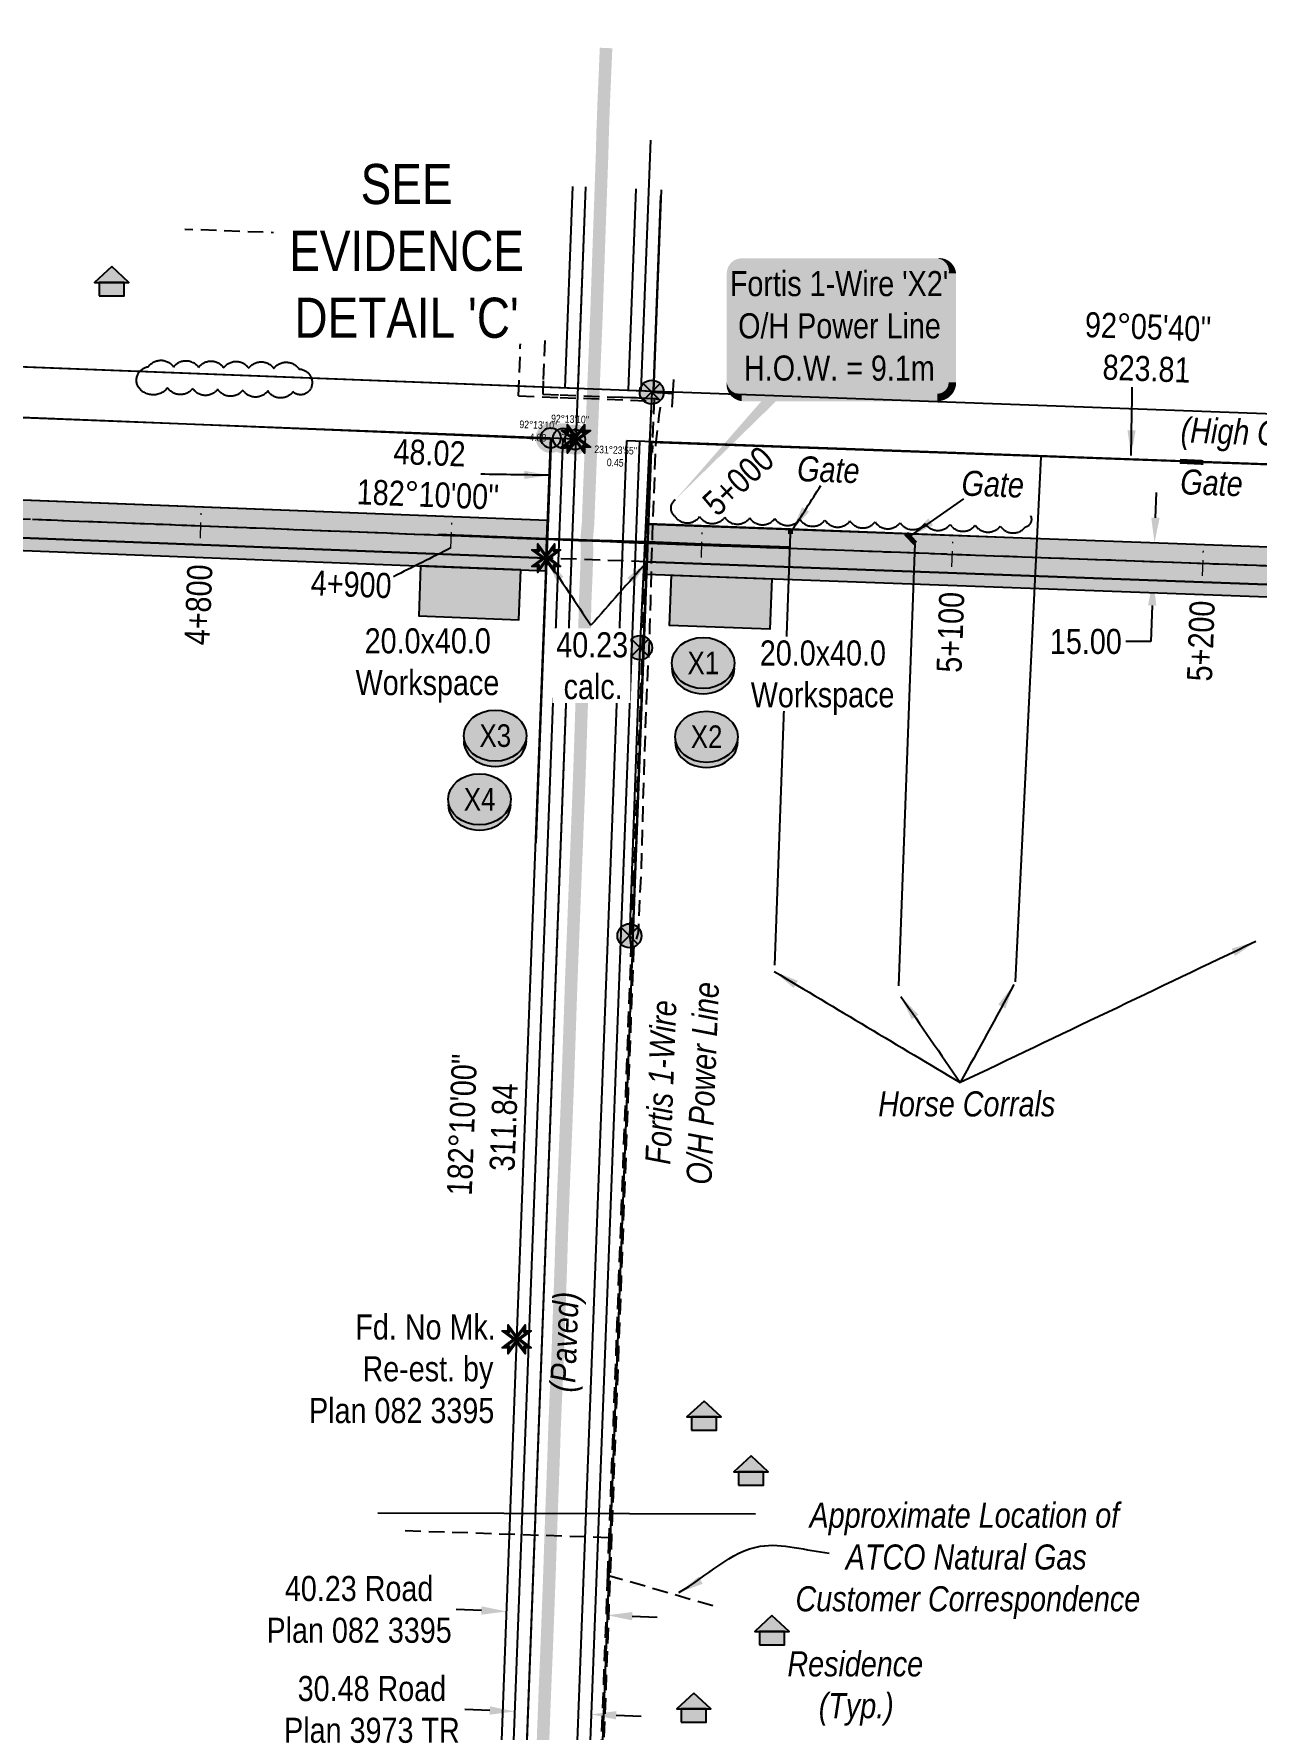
# Model space of a CAD drawing. Extents: x 311053 to 317465, y 5818876 to 5828373.
# Drawn here: x 313508 to 313995, y 5825283 to 5825959 of the extents above; entities that cross this region are included whole.
import ezdxf
from ezdxf.enums import TextEntityAlignment as Align

# ---------------------------------------------------------------- set-up
doc = ezdxf.new("R2010")
doc.units = 0
doc.header["$LTSCALE"] = 5
doc.header["$PDSIZE"] = 0.5
for name, pattern in [('0', [1, 1, 0]), ('foc-TIELINE', [1.875, 1.25, -0.625]), ('POWERLINE5', [7.8, 2.4, -0.6, 0.6, -0.6, 0.6, -0.6, 2.4]), ('UG_PIPE', [1.875, 1.25, -0.625])]:
    doc.linetypes.add(name, pattern=pattern)
doc.layers.get('Defpoints').update_dxf_attribs({"color": 9})
for name, color, linetype in [('AS-FENCE', 48, 'foc-FENCE'), ('AS-PIPE-UG', 44, 'UG_PIPE'), ('AS-PIPE-UG-T', 44, 'Continuous'), ('AS-POWER', 104, 'foc-POWER'), ('AS-POWER-EXISTING', 72, 'POWERLINE5'), ('AS-POWER-STAKED-T', 72, 'Continuous'), ('AS-POWER-T', 104, 'Continuous'), ('AS-RESIDENCE', 14, 'Continuous'), ('AS-ROADS', 254, 'Continuous'), ('AS-TELUS', 224, 'foc-TEL'), ('DETAIL-T', 7, 'Continuous'), ('L-BD', 7, 'Continuous'), ('L-MON', 1, 'Continuous'), ('L-SEC', 7, 'Continuous'), ('L-TIE', 7, 'foc-TIELINE'), ('L-TITLEDB', 4, 'Continuous'), ('L-TITLEDB-T', 4, 'Continuous'), ('P-CROSSINGS', 250, 'Continuous'), ('P-IOP1', 10, 'Continuous'), ('P-IOP1-H', 21, 'Continuous'), ('P-IOP2', 10, 'Continuous'), ('P-IOP2-H', 21, 'Continuous'), ('P-LTO', 14, 'Continuous'), ('P-PROPOSED', 10, 'Continuous'), ('P-PROPOSED-H', 21, 'Continuous'), ('P-TEMP-H', 41, 'Continuous'), ('P-TEMP_WORKSPACE', 46, 'Continuous'), ('P-TXT', 4, 'Continuous'), ('T-BUSH', 110, '0'), ('T-TIE', 201, 'foc-TIELINE')]:
    doc.layers.add(name, color=color, linetype=linetype)
for name, color, linetype, lineweight in [('AS-GENERAL', 48, 'Continuous', 18), ('P-TEMP-T', 46, 'Continuous', 18), ('T-TEXT', 48, 'Continuous', 18), ('T-TIE-T', 201, 'Continuous', 18)]:
    doc.layers.add(name, color=color, linetype=linetype, lineweight=lineweight)
doc.styles.add('80', font='ARIALN.TTF', dxfattribs={"height": 10})
doc.styles.add('80CG', font='ARIALN.TTF', dxfattribs={"height": 10})
doc.styles.add('80L', font='ARIALN.TTF', dxfattribs={"height": 10})
doc.styles.add('80LS', font='ARIALNI.TTF', dxfattribs={"height": 10})
doc.styles.add('Crossing', font='ARIALN.TTF', dxfattribs={"height": 10})
doc.styles.add('foc-LtypeFont', font='ARIALN.TTF', dxfattribs={"height": 7.35})
doc.linetypes.add('foc-FENCE', pattern='A,10,-1,["X",foc-LtypeFont,S=0.2,R=0,X=-0.625,Y=-0.75],-1.24', length=12.24)
doc.linetypes.add('foc-POWER', pattern='A,6,-1,["P",foc-LtypeFont,S=0.2,R=0,X=-0.625,Y=-0.75],-1.24,4', length=12.24)
doc.linetypes.add('foc-TEL', pattern='A,2,-1,["T",foc-LtypeFont,S=0.2,R=0,X=-0.425,Y=-0.75],-1.24,8', length=12.24)
doc.dimstyles.new('Compass 5 000', dxfattribs={"dimscale": 5, "dimtxt": 9, "dimasz": 2, "dimexe": 0.2, "dimexo": 0.0625, "dimgap": 0.5, "dimtad": 0, "dimtih": 1, "dimtoh": 1, "dimzin": 0, "dimdsep": 46, "dimtxsty": '80CG', "dimcen": 0.1, "dimse1": 1, "dimse2": 1, "dimclrd": 256, "dimclrt": 256, "dimaunit": 1, "dimadec": 4, "dimazin": 0, "dimtfac": 0.06, "dimtofl": 0, "dimtmove": 0, "dimatfit": 1, "dimfxl": 0.2, "dimtolj": 1, "dimtzin": 0, "dimlwd": -1, "dimarcsym": 0})

# ---------------------------------------------------------------- blocks, each defined once
blk = doc.blocks.new('fdia')
at = {"color": 255, "const_width": 1}
blk.add_lwpolyline([(-0.5, 0, 1), (0.5, 0, 1)], format="xyb", close=True, dxfattribs=at)
blk = doc.blocks.new('Fdiaa')
blk.add_blockref('fdia', (0, 0))
blk = doc.blocks.new('fdib')
at = {"color": 1, "const_width": 1.6}
blk.add_lwpolyline([(-0.4, 0, 1), (0.4, 0, 1)], format="xyb", close=True, dxfattribs=at)
at = {"color": 1}
blk.add_circle((0, 0), 0.8, dxfattribs=at)
blk = doc.blocks.new('Fdibb')
blk.add_blockref('fdib', (0, 0))
blk = doc.blocks.new('fdicc')
for name in ['Fdibb', 'Fdiaa']:
    blk.add_blockref(name, (0, 0))
blk = doc.blocks.new('FDI')
blk.add_blockref('fdicc', (0, 0))
blk = doc.blocks.new('POWERPOLE')
h = blk.add_hatch(color=255)
edge = h.paths.add_edge_path()
edge.add_arc((0, 0), 0.96, 0, 360)
at = {"linetype": 'Continuous'}
for p, q in [((0.68, -0.68), (-0.68, 0.68)), ((-0.68, -0.68), (0.68, 0.68))]:
    blk.add_line(p, q, dxfattribs=at)
blk.add_circle((0, 0), 0.96, dxfattribs=at)
blk = doc.blocks.new('*D407')
at = {"layer": 'Defpoints', "color": 0, "transparency": 16777216}
for p in [(313711.23, 5825732.92), (313751.43, 5825731.4), (313736.21, 5825328.34)]:
    blk.add_point(p, dxfattribs=at)
at = {"layer": 'L-TITLEDB-T', "transparency": 16777216}
for p, q in [((313686.02, 5825330.23), (313676.02, 5825330.61)), ((313746.2, 5825327.96), (313756.19, 5825327.58))]:
    blk.add_line(p, q, dxfattribs=at)
for points in [[(313686.08, 5825331.9), (313685.95, 5825328.57), (313696.01, 5825329.86)], [(313746.26, 5825329.63), (313746.14, 5825326.3), (313736.21, 5825328.34)]]:
    blk.add_solid(points, dxfattribs=at)
at = {"layer": 'L-TITLEDB-T', "transparency": 16777216, "insert": (313637.25, 5825330.61), "char_height": 10, "attachment_point": 5, "style": '80CG'}
blk.add_mtext('\\A1;40.23 Road\\PPlan 082 3395', dxfattribs=at)
blk = doc.blocks.new('*D408')
at = {"layer": 'Defpoints', "color": 0, "transparency": 16777216}
for p in [(313713.9, 5825674.1), (313744.33, 5825672.94), (313729.78, 5825288.81)]:
    blk.add_point(p, dxfattribs=at)
at = {"layer": 'L-TITLEDB-T', "transparency": 16777216}
for p, q in [((313689.35, 5825290.34), (313679.36, 5825290.72)), ((313739.77, 5825288.43), (313749.76, 5825288.05))]:
    blk.add_line(p, q, dxfattribs=at)
for points in [[(313689.42, 5825292.01), (313689.29, 5825288.68), (313699.35, 5825289.96)], [(313739.83, 5825290.1), (313739.71, 5825286.77), (313729.78, 5825288.81)]]:
    blk.add_solid(points, dxfattribs=at)
at = {"layer": 'L-TITLEDB-T', "transparency": 16777216, "insert": (313642.36, 5825290.72), "char_height": 10, "attachment_point": 5, "style": '80CG'}
blk.add_mtext('\\A1;30.48 Road\\PPlan 3973 TR', dxfattribs=at)
blk = doc.blocks.new('res_occ')
for points in [[(0.1, 0.89), (-1.26, -0.37), (1.46, -0.37)], [(-0.9, -1.43), (1.1, -1.43), (1.1, -0.37), (-0.9, -0.37)]]:
    blk.add_hatch(color=14).paths.add_polyline_path(points)
at = {"color": 14}
for points in [[(0.1, 0.89), (-1.26, -0.37), (1.46, -0.37)], [(-0.9, -1.43), (1.1, -1.43), (1.1, -0.37), (-0.9, -0.37)]]:
    blk.add_lwpolyline(points, close=True, dxfattribs=at)
blk = doc.blocks.new('TEMP')
h = blk.add_hatch(color=255)
h.dxf.hatch_style = 1
h.paths.add_polyline_path([(0, 0.25), (-0.67, 1.15), (-0.67, 0.67), (-1.15, 0.67), (-0.25, 0), (-1.15, -0.67), (-0.67, -0.67), (-0.67, -1.15), (0, -0.25), (0.67, -1.15), (0.67, -0.67), (1.15, -0.67), (0.25, 0), (1.15, 0.67), (0.67, 0.67), (0.67, 1.15)])
h.paths.add_polyline_path([(0.57, 0.85), (0.57, 0.57), (0.85, 0.57), (0.08, 0), (0.85, -0.57), (0.57, -0.57), (0.57, -0.85), (0, -0.08), (-0.57, -0.85), (-0.57, -0.57), (-0.85, -0.57), (-0.08, 0), (-0.85, 0.57), (-0.57, 0.57), (-0.57, 0.85), (0, 0.08)], flags=16)
h = blk.add_hatch(color=1)
h.dxf.hatch_style = 1
h.paths.add_polyline_path([(0, 0.08), (-0.57, 0.85), (-0.57, 0.57), (-0.85, 0.57), (-0.08, 0), (-0.85, -0.57), (-0.57, -0.57), (-0.57, -0.85), (0, -0.08), (0.57, -0.85), (0.57, -0.57), (0.85, -0.57), (0.08, 0), (0.85, 0.57), (0.57, 0.57), (0.57, 0.85)])
at = {"color": 1}
for p, q in [((-0.08, 0), (0.08, 0)), ((0, 0.08), (0, -0.08))]:
    blk.add_line(p, q, dxfattribs=at)
at = {"color": 255, "flags": 128}
blk.add_lwpolyline([(-0.25, 0), (-1.15, 0.67), (-0.67, 0.67), (-0.67, 1.15), (0, 0.25), (0.67, 1.15), (0.67, 0.67), (1.15, 0.67), (0.25, 0), (1.15, -0.67), (0.67, -0.67), (0.67, -1.15), (0, -0.25), (-0.67, -1.15), (-0.67, -0.67), (-1.15, -0.67)], close=True, dxfattribs=at)
at = {"color": 1, "flags": 128}
blk.add_lwpolyline([(-0.08, 0), (-0.85, 0.57), (-0.57, 0.57), (-0.57, 0.85), (0, 0.08), (0.57, 0.85), (0.57, 0.57), (0.85, 0.57), (0.08, 0), (0.85, -0.57), (0.57, -0.57), (0.57, -0.85), (0, -0.08), (-0.57, -0.85), (-0.57, -0.57), (-0.85, -0.57)], close=True, dxfattribs=at)
blk = doc.blocks.new('*D418')
at = {"layer": 'Defpoints', "color": 0, "transparency": 16777216}
for p in [(313966.07, 5825755.72), (313953.94, 5825741.16), (313965.52, 5825740.73)]:
    blk.add_point(p, dxfattribs=at)
at = {"layer": 'P-TXT', "transparency": 16777216}
for p, q in [((313954.85, 5825766.14), (313955.22, 5825776.13)), ((313953.57, 5825731.16), (313953.05, 5825716.73)), ((313953.05, 5825716.73), (313943.05, 5825716.73))]:
    blk.add_line(p, q, dxfattribs=at)
for points in [[(313953.19, 5825766.2), (313956.52, 5825766.08), (313954.49, 5825756.14)], [(313951.91, 5825731.22), (313955.24, 5825731.1), (313953.94, 5825741.16)]]:
    blk.add_solid(points, dxfattribs=at)
at = {"layer": 'P-TXT', "transparency": 16777216, "insert": (313927.11, 5825716.73), "char_height": 10, "attachment_point": 5, "style": '80CG'}
blk.add_mtext('\\A1;15.00', dxfattribs=at)
blk = doc.blocks.new('xing2')
h = blk.add_hatch(color=50)
h.dxf.hatch_style = 1
edge = h.paths.add_edge_path()
edge.add_ellipse((0, 0), major_axis=(-12.5, 0), ratio=0.816297, start_angle=0, end_angle=360)
h = blk.add_hatch(color=250)
h.dxf.hatch_style = 1
edge = h.paths.add_edge_path()
edge.add_ellipse((0, -2.05), major_axis=(-12.5, 0), ratio=0.816297, start_angle=0, end_angle=180)
edge.add_line((12.5, -2.05), (12.5, 0))
edge.add_ellipse((0, 0), major_axis=(-12.5, 0), ratio=0.816297, start_angle=0, end_angle=180, ccw=False)
edge.add_line((-12.5, 0), (-12.5, -2.05))
at = {"color": 250}
blk.add_ellipse((0, 0), major_axis=(-12.5, 0), ratio=0.816297, dxfattribs=at)
blk.add_ellipse((0, -2.05), major_axis=(-12.5, 0), ratio=0.816297, start_param=0, end_param=3.141593, dxfattribs=at)
at = {"color": 250, "style": 'Crossing'}
blk.add_attdef('CROSSING', text='', height=9, dxfattribs=at).set_placement((0.09, 0.02), align=Align.MIDDLE_CENTER)
at = {"color": 250, "style": 'Crossing', "flags": 1}
for tag, p in [('OWNER', (0.09, -12.49)), ('DESCRIPTION', (0.09, -25.77)), ('LOCATION', (0.09, -39.3)), ('DWG_REF', (0.09, -52.84))]:
    blk.add_attdef(tag, text='', height=9, dxfattribs=at).set_placement(p, align=Align.MIDDLE_CENTER)
blk = doc.blocks.new('*U512')
h = blk.add_hatch(color=255)
edge = h.paths.add_edge_path()
edge.add_line((-39, -28.5), (39, -28.5))
edge.add_arc((39, -22.5), 6, 270, 360)
edge.add_line((45, -22.5), (45, 21))
edge.add_arc((39, 21), 6, 0, 90)
edge.add_line((39, 27), (-39, 27))
edge.add_arc((-39, 21), 6, 90, 180)
edge.add_line((-45, 21), (-45, -22.5))
edge.add_arc((-39, -22.5), 6, 180, 270)
at = {"color": 104, "flags": 128}
blk.add_lwpolyline([(-39, -28.5, 3, 3, 0), (39, -28.5, 3, 3, 0.414214), (45, -22.5, 3, 3, 0), (45, 21, 3, 0, 0.414214), (39, 27, 0, 0, 0), (-39, 27, 0, 0, 0.414214), (-45, 21, 0, 0, 0), (-45, -22.5, 0, 3, 0.414214)], format="xyseb", close=True, dxfattribs=at)
blk.add_lwpolyline([(-65.53, -69.31, 0, 7.5, 0), (0, 0, 0, 0, 0)], format="xyseb", dxfattribs=at)
at = {"color": 104, "style": '80'}
blk.add_attdef('ENTER_TEXT_001', (-26.85, -4.92), '', height=10, dxfattribs=at)

msp = doc.modelspace()

# ---------------------------------------------------------------- hatches: boundary and pattern name
at = {"layer": 'P-IOP1-H'}
h = msp.add_hatch(color=256, dxfattribs=at)
h.dxf.hatch_style = 1
h.paths.add_polyline_path([(314478.464, 5825692.634), (314328.836, 5825679.014), (314293.704, 5825728.734), (313752.073, 5825748.536), (313752.641, 5825763.524), (314301.67, 5825743.451), (314336.092, 5825694.735), (314477.104, 5825707.571)])
at = {"layer": 'P-IOP2-H', "linetype": 'Continuous'}
h = msp.add_hatch(color=256, dxfattribs=at)
h.dxf.hatch_style = 1
h.paths.add_polyline_path([(312919.953, 5825795.716), (312919.383, 5825780.728), (313711.878, 5825750.006), (313712.444, 5825764.994)])
at = {"layer": 'P-PROPOSED-H'}
h = msp.add_hatch(color=256, dxfattribs=at)
h.dxf.hatch_style = 1
h.paths.add_polyline_path([(312828.859, 5823401.553), (312860.066, 5824220.681), (312919.388, 5825780.728), (313711.879, 5825750.006), (313712.446, 5825764.994), (312904.971, 5825796.296), (312845.078, 5824221.251), (312814.443, 5823417.113), (312547.952, 5823427.289), (312535.015, 5823088.474), (312608.161, 5822915.449), (312669.19, 5822786.737), (312677.428, 5822772.631), (312671.886, 5822627.361), (312686.874, 5822626.791), (312692.582, 5822776.424), (312682.466, 5822793.745), (312621.851, 5822921.585), (312550.13, 5823091.238), (312562.367, 5823411.729)])
h = msp.add_hatch(color=256, dxfattribs=at)
h.dxf.hatch_style = 1
h.paths.add_polyline_path([(314478.464, 5825692.634), (314328.836, 5825679.014), (314293.704, 5825728.734), (313752.073, 5825748.536), (313752.641, 5825763.524), (314301.67, 5825743.451), (314336.092, 5825694.735), (314477.104, 5825707.571)])
at = {"layer": 'P-TEMP-H'}
h = msp.add_hatch(color=256, dxfattribs=at)
h.dxf.hatch_style = 1
h.paths.add_polyline_path([(312919.193, 5825775.732), (313711.689, 5825745.01), (313711.878, 5825750.006), (312919.383, 5825780.728)])
h = msp.add_hatch(color=256, dxfattribs=at)
h.dxf.hatch_style = 1
h.paths.add_polyline_path([(313701.757, 5825745.395), (313661.792, 5825746.944), (313661.017, 5825726.961), (313700.983, 5825725.412)])
h = msp.add_hatch(color=256, dxfattribs=at)
h.dxf.hatch_style = 1
h.paths.add_polyline_path([(313752.073, 5825748.536), (314293.704, 5825728.734), (314328.836, 5825679.014), (314368.619, 5825682.635), (314368.43, 5825677.598), (314326.417, 5825673.773), (314291.049, 5825723.828), (313751.891, 5825743.54)])
h = msp.add_hatch(color=256, dxfattribs=at)
h.dxf.hatch_style = 1
h.paths.add_polyline_path([(313761.827, 5825743.177), (313801.797, 5825741.716), (313801.066, 5825721.731), (313761.097, 5825723.192)])

# ---------------------------------------------------------------- linework, layer by layer
at = {"layer": 'AS-FENCE', "flags": 128}
for points in [[(312926.712, 5825829.254), (313185.974, 5825818.883), (313542.44, 5825804.67), (313713.839, 5825797.609), (313707.785, 5825636.27)], [(313964.6, 5825788.564), (313753.654, 5825796.158), (313750.575, 5825714.417), (313746.129, 5825595.61)], [(313909.131, 5825790.466), (313898.892, 5825581.028)], [(314526.689, 5825768.059), (313996.716, 5825787.366), (313973.987, 5825788.191)], [(313752.403, 5825763.809), (313809.312, 5825761.706), (313908.363, 5825757.906)], [(313803.051, 5825587.601), (313809.244, 5825759.672)], [(313852.566, 5825579.472), (313859.092, 5825755.908)]]:
    msp.add_lwpolyline(points, dxfattribs=at)
at = {"layer": 'AS-GENERAL', "const_width": 2, "flags": 128}
for points in [[(313964.601, 5825788.635), (313973.987, 5825788.191)], [(313809.247, 5825759.67), (313809.316, 5825761.709)], [(313855.417, 5825759.816), (313859.092, 5825755.908)]]:
    msp.add_lwpolyline(points, dxfattribs=at)
at = {"layer": 'AS-PIPE-UG'}
for p, q in [((313711.272, 5825836.864), (313710.67, 5825820.778)), ((313700.844, 5825814.73), (313717.425, 5825814.11)), ((313736.866, 5825359.249), (313653.461, 5825362.075)), ((313736.309, 5825344.371), (313780.48, 5825331.599))]:
    msp.add_line(p, q, dxfattribs=at)
for points in [[(313700.844, 5825814.73), (313701.816, 5825840.731), (313651.814, 5825842.601), (313617.78, 5825879.28), (313567.778, 5825881.15)], [(313710.67, 5825820.778), (313710.467, 5825815.372), (313717.462, 5825815.11)], [(313717.425, 5825814.11), (313753.846, 5825812.748), (313736.866, 5825359.249), (313736.309, 5825344.371), (313728.602, 5825138.535), (313723.087, 5824991.217), (313714.401, 5824759.208), (313693.095, 5824190.03), (313656.464, 5824185.836)], [(313717.462, 5825815.11), (313754.908, 5825813.71), (313754.103, 5825792.205)]]:
    msp.add_lwpolyline(points, dxfattribs=at)
at = {"layer": 'AS-PIPE-UG', "flags": 128}
for points in [[(313741.512, 5825814.188), (313746.576, 5825814.083), (313751.439, 5825813.877), (313755.507, 5825813.7), (313756.781, 5825813.287), (313757.664, 5825812.085), (313756.843, 5825806.931), (313756.007, 5825799.922), (313755.536, 5825796.373), (313754.673, 5825773.499), (313754.156, 5825758.955), (313753.774, 5825748.099), (313753.407, 5825733.044), (313753.126, 5825722.336), (313752.825, 5825714.568), (313751.823, 5825695.461), (313751.115, 5825673.242), (313750.5, 5825656.357), (313750.219, 5825642.288), (313749.673, 5825625.305), (313748.495, 5825600.646), (313746.678, 5825593.878), (313708.167, 5824565.179), (313703.386, 5824560.399), (313699.464, 5824455.62), (313703.9, 5824451.182), (313694.092, 5824189.137), (313691.339, 5824188.822)], [(313741.512, 5825814.188), (313746.576, 5825814.083), (313751.439, 5825813.877), (313755.507, 5825813.7), (313756.781, 5825813.287), (313757.664, 5825812.085), (313756.843, 5825806.931), (313756.007, 5825799.922), (313755.536, 5825796.373), (313754.673, 5825773.499), (313754.156, 5825758.955), (313753.774, 5825748.099), (313753.407, 5825733.044), (313753.126, 5825722.336), (313752.825, 5825714.568), (313751.823, 5825695.461), (313751.115, 5825673.242), (313750.5, 5825656.357), (313750.219, 5825642.288), (313749.673, 5825625.305), (313748.495, 5825600.646)]]:
    msp.add_lwpolyline(points, dxfattribs=at)
at = {"layer": 'AS-POWER'}
msp.add_line((313762.155, 5825810.236), (313762.801, 5825821.218), dxfattribs=at)
at = {"layer": 'AS-POWER', "flags": 128}
for points in [[(312016.959, 5825883.895), (312119.443, 5825879.922), (313754.647, 5825816.598), (313757.589, 5825894.488)], [(313753.953, 5825816.228), (313749.276, 5825714.294), (313745.067, 5825599.376)], [(313753.953, 5825816.228), (313762.478, 5825815.727)], [(313745.067, 5825599.376), (313746.156, 5825591.786), (313716.186, 5824798.297)], [(313644.683, 5825369.187), (313795.335, 5825368.857)]]:
    msp.add_lwpolyline(points, dxfattribs=at)
at = {"layer": 'AS-ROADS', "const_width": 4.999, "flags": 128}
msp.add_lwpolyline([(313710.609, 5825278.559), (313711.025, 5825289.896), (313711.467, 5825301.212), (313711.957, 5825312.555), (313712.381, 5825323.84), (313712.812, 5825335.137), (313713.228, 5825346.494), (313713.592, 5825357.785), (313713.986, 5825369.057), (313714.408, 5825380.268), (313714.817, 5825391.457), (313715.175, 5825402.594), (313715.644, 5825413.723), (313716.144, 5825424.799), (313716.595, 5825435.87), (313716.964, 5825446.949), (313717.376, 5825458.107), (313717.752, 5825469.185), (313718.079, 5825480.151), (313718.494, 5825491.27), (313718.933, 5825502.428), (313719.395, 5825513.561), (313719.851, 5825524.698), (313720.283, 5825535.855), (313720.683, 5825546.913), (313721.068, 5825557.937), (313721.44, 5825568.974), (313721.813, 5825579.982), (313722.231, 5825590.921), (313722.674, 5825601.849), (313723.095, 5825612.731), (313723.536, 5825623.6), (313723.98, 5825634.459), (313724.391, 5825645.293), (313724.821, 5825656.189), (313725.216, 5825667.054), (313725.574, 5825677.891), (313725.926, 5825688.758), (313726.336, 5825699.589), (313726.766, 5825710.397), (313727.16, 5825721.181), (313727.373, 5825731.777), (313727.83, 5825742.472), (313728.191, 5825753.13), (313727.976, 5825757.374), (313728.565, 5825763.753), (313728.947, 5825774.312), (313729.372, 5825784.85), (313729.799, 5825795.281), (313730.229, 5825805.566), (313730.646, 5825815.924), (313731.048, 5825826.198), (313731.487, 5825836.523), (313731.909, 5825846.884), (313732.267, 5825857.306), (313732.629, 5825867.777), (313732.991, 5825878.258), (313733.371, 5825888.828), (313733.746, 5825899.47), (313734.155, 5825910.909), (313734.418, 5825921.011), (313734.818, 5825931.837), (313735.284, 5825942.685), (313735.75, 5825953.495)], dxfattribs=at)
at = {"layer": 'AS-TELUS', "flags": 128}
msp.add_lwpolyline([(313727.536, 5825898.061), (313723.741, 5825797.599), (313685.407, 5824782.648)], dxfattribs=at)
at = {"layer": 'Defpoints', "color": 5}
msp.add_polyline3d([(313506.997, 5825765.516, 860.085), (313514.432, 5825765.229, 860.151), (313521.867, 5825764.941, 860.193), (313529.303, 5825764.654, 860.229), (313536.738, 5825764.366, 860.285), (313544.173, 5825764.079, 860.351), (313551.608, 5825763.792, 860.425), (313559.044, 5825763.504, 860.475), (313566.479, 5825763.217, 860.379), (313573.914, 5825762.929, 860.316), (313581.35, 5825762.642, 860.269), (313588.785, 5825762.354, 860.272), (313596.22, 5825762.067, 860.304), (313603.655, 5825761.779, 860.314), (313611.091, 5825761.492, 860.292), (313618.526, 5825761.204, 860.185), (313625.961, 5825760.917, 860.08), (313633.397, 5825760.629, 859.976), (313640.832, 5825760.342, 859.939), (313648.267, 5825760.055, 859.997), (313655.702, 5825759.767, 860.022), (313663.138, 5825759.48, 859.988), (313670.573, 5825759.192, 859.996), (313678.008, 5825758.905, 859.984), (313685.443, 5825758.617, 859.949), (313692.879, 5825758.33, 859.855), (313700.314, 5825758.042, 859.761), (313707.749, 5825757.755, 859.686), (313715.185, 5825757.467, 859.315), (313722.62, 5825757.18, 859.691), (313730.055, 5825756.892, 860.033), (313737.49, 5825756.605, 859.56), (313744.926, 5825756.318, 859.28), (313752.361, 5825756.03, 859.161), (313759.831, 5825755.757, 859.016), (313767.301, 5825755.484, 858.912), (313774.772, 5825755.211, 858.894), (313782.242, 5825754.938, 858.817), (313789.712, 5825754.665, 858.663), (313797.182, 5825754.391, 858.494), (313804.653, 5825754.118, 858.319), (313812.123, 5825753.845, 858.161), (313819.593, 5825753.572, 858.005), (313827.063, 5825753.299, 857.855), (313834.533, 5825753.026, 857.69), (313842.004, 5825752.753, 857.475), (313849.474, 5825752.48, 857.392), (313856.944, 5825752.206, 857.425), (313864.414, 5825751.933, 857.544), (313871.884, 5825751.66, 857.524), (313879.355, 5825751.387, 857.573), (313886.825, 5825751.114, 857.668), (313894.295, 5825750.841, 857.907), (313901.765, 5825750.568, 858.12), (313909.236, 5825750.295, 858.385), (313916.706, 5825750.022, 858.756), (313924.176, 5825749.748, 858.926), (313931.646, 5825749.475, 858.925), (313939.116, 5825749.202, 858.87), (313946.587, 5825748.929, 858.777), (313954.057, 5825748.656, 858.706), (313961.527, 5825748.383, 858.675), (313968.997, 5825748.11, 858.653), (313976.468, 5825747.837, 858.589), (313983.938, 5825747.564, 858.486), (313991.408, 5825747.29, 858.376), (313998.878, 5825747.017, 858.331)], dxfattribs=at)
at = {"layer": 'Defpoints'}
msp.add_polyline3d([(313668.92, 5825759.524, 860.013), (313712.356, 5825757.854, 859.653), (313721.561, 5825757.626, 859.064), (313727.976, 5825757.374, 860.037), (313738.311, 5825756.987, 859.985), (313746.685, 5825756.762, 859.006), (313752.11, 5825756.609, 859.006), (313777.667, 5825755.609, 859.006), (313808.95, 5825754.467, 859.006)], dxfattribs=at)
at = {"layer": 'L-SEC'}
for p, q in [((312118.674, 5825859.822), (313723.741, 5825797.599)), ((313713.686, 5825797.975), (313713.692, 5825797.969)), ((313713.69, 5825797.989), (313723.741, 5825797.599)), ((313718.568, 5825797.8), (313718.569, 5825797.832)), ((314644.397, 5825763.94), (313743.843, 5825796.864)), ((313712.444, 5825764.994), (313712.445, 5825765.016))]:
    msp.add_line(p, q, dxfattribs=at)
at = {"layer": 'L-SEC', "flags": 128}
for points in [[(313727.536, 5825898.061), (313724.501, 5825817.7), (312119.443, 5825879.922), (312122.475, 5825959.125)], [(313722.36, 5825898.258), (313719.326, 5825817.9)], [(313747.636, 5825897.297), (313744.602, 5825816.965), (314645.15, 5825784.041)]]:
    msp.add_lwpolyline(points, dxfattribs=at)
at = {"layer": 'L-TIE'}
msp.add_line((313752.077, 5825748.536), (313711.878, 5825750.006), dxfattribs=at)
at = {"layer": 'L-TITLEDB'}
for p, q in [((313723.741, 5825797.599), (313660.383, 5824120.104)), ((313743.842, 5825796.84), (313680.49, 5824119.512)), ((313749.018, 5825796.645), (313685.667, 5824119.36)), ((313688.228, 5824993.979), (313718.569, 5825797.832)), ((313753.887, 5825796.468), (313690.425, 5824119.22)), ((313711.874, 5825750.006), (313713.69, 5825797.989)), ((313711.874, 5825750.006), (313700.085, 5825438.42)), ((313700.085, 5825438.42), (313680.276, 5824913.201))]:
    msp.add_line(p, q, dxfattribs=at)
at = {"layer": 'L-TITLEDB', "flags": 128}
for points in [[(313749.789, 5825816.859), (313753.587, 5825916.777)], [(313757.681, 5825896.914), (313754.647, 5825816.598)]]:
    msp.add_lwpolyline(points, dxfattribs=at)
at = {"layer": 'P-IOP1'}
msp.add_lwpolyline([(314478.464, 5825692.634), (314328.836, 5825679.014), (314293.704, 5825728.734), (313752.073, 5825748.536), (313752.641, 5825763.524), (314301.67, 5825743.451), (314336.092, 5825694.735), (314477.104, 5825707.571)], close=True, dxfattribs=at)
at = {"layer": 'P-IOP2', "flags": 128}
msp.add_lwpolyline([(312919.383, 5825780.728), (313711.878, 5825750.006), (313712.444, 5825764.994), (312919.953, 5825795.716), (312919.383, 5825780.728)], dxfattribs=at)
at = {"layer": 'P-LTO', "flags": 128}
msp.add_lwpolyline([(312919.383, 5825780.728), (313711.878, 5825750.006), (313712.444, 5825764.994), (312919.953, 5825795.716), (312919.383, 5825780.728)], dxfattribs=at)
at = {"layer": 'P-LTO'}
msp.add_lwpolyline([(314478.464, 5825692.634), (314328.836, 5825679.014), (314293.704, 5825728.734), (313752.073, 5825748.536), (313752.641, 5825763.524), (314301.67, 5825743.451), (314336.092, 5825694.735), (314477.104, 5825707.571)], close=True, dxfattribs=at)
at = {"layer": 'P-PROPOSED', "flags": 128}
msp.add_lwpolyline([(312828.859, 5823401.553), (312860.066, 5824220.681), (312919.388, 5825780.728), (313711.879, 5825750.006), (313712.446, 5825764.994), (312904.971, 5825796.296), (312845.078, 5824221.251), (312814.443, 5823417.113), (312547.952, 5823427.289), (312535.015, 5823088.474), (312608.161, 5822915.449), (312669.19, 5822786.737), (312677.428, 5822772.631), (312671.886, 5822627.361), (312686.874, 5822626.791), (312692.582, 5822776.424), (312682.466, 5822793.745), (312621.851, 5822921.585), (312550.13, 5823091.238), (312562.367, 5823411.729), (312828.859, 5823401.553)], dxfattribs=at)
at = {"layer": 'P-PROPOSED'}
msp.add_lwpolyline([(314478.464, 5825692.634), (314328.836, 5825679.014), (314293.704, 5825728.734), (313752.073, 5825748.536), (313752.641, 5825763.524), (314301.67, 5825743.451), (314336.092, 5825694.735), (314477.104, 5825707.571)], close=True, dxfattribs=at)
at = {"layer": 'P-TEMP_WORKSPACE', "flags": 128}
for points in [[(312919.193, 5825775.732), (313711.689, 5825745.01), (313711.878, 5825750.006), (312919.383, 5825780.728)], [(313701.757, 5825745.395), (313661.792, 5825746.944), (313661.017, 5825726.961), (313700.983, 5825725.412)], [(313752.073, 5825748.536), (314293.704, 5825728.734), (314328.836, 5825679.014), (314368.619, 5825682.635), (314368.43, 5825677.598), (314326.417, 5825673.773), (314291.049, 5825723.828), (313751.891, 5825743.54)], [(313761.827, 5825743.177), (313801.797, 5825741.716), (313801.066, 5825721.731), (313761.097, 5825723.192)]]:
    msp.add_lwpolyline(points, close=True, dxfattribs=at)
at = {"layer": 'T-BUSH', "flags": 128}
msp.add_lwpolyline([(313549.105, 5825818.397, -0.5205671), (313553.238, 5825826.412, -0.5205671), (313563.236, 5825826.256, -0.5205671), (313573.233, 5825826.101, -0.5205671), (313583.231, 5825825.945, -0.5205671), (313593.229, 5825825.79, -0.5205671), (313603.227, 5825825.634, -0.5205671), (313613.224, 5825825.478, -0.5205671), (313618.093, 5825817.984, -0.5205671), (313610.829, 5825816.368, -0.5205671), (313600.836, 5825816.697, -0.5205671), (313590.842, 5825817.025, -0.5205671), (313580.849, 5825817.353, -0.5205671), (313570.855, 5825817.682, -0.5205671), (313560.861, 5825818.01, -0.5205671)], format="xyb", close=True, dxfattribs=at)
msp.add_lwpolyline([(313763.362, 5825773.317, 0.5205671), (313763.061, 5825766.816, 0.5205671), (313773.057, 5825766.56, 0.5205671), (313783.053, 5825766.304, 0.5205671), (313793.049, 5825766.048, 0.5205671), (313803.044, 5825765.792, 0.5205671), (313813.039, 5825765.498, 0.5205671), (313823.032, 5825765.164, 0.5205671), (313833.026, 5825764.83, 0.5205671), (313843.019, 5825764.496, 0.5205671), (313853.013, 5825764.162, 0.5205671), (313863.006, 5825763.828, 0.5205671), (313872.999, 5825763.494, 0.5205671), (313882.993, 5825763.161, 0.5205671), (313892.986, 5825762.827, 0.5205671), (313902.98, 5825762.493, 0.5205671), (313905.145, 5825766.907, 0.5205671)], format="xyb", dxfattribs=at)
at = {"layer": 'T-TIE-T', "linetype": 'foc-TIELINE'}
for p, q in [((313573.921, 5825757.926), (313574.307, 5825767.917)), ((313673.836, 5825754.063), (313674.223, 5825764.054)), ((313773.764, 5825750.245), (313774.129, 5825760.237)), ((313873.687, 5825746.592), (313874.052, 5825756.584)), ((313973.61, 5825742.938), (313973.975, 5825752.931))]:
    msp.add_line(p, q, dxfattribs=at)

# ---------------------------------------------------------------- block references
at = {"layer": 'AS-POWER-EXISTING', "color": 3, "xscale": 4.999495499999933, "yscale": 4.999495499999933, "zscale": 4.999495499999933}
for p in [(313753.953, 5825816.228), (313749.276, 5825714.294), (313745.067, 5825599.376)]:
    msp.add_blockref('POWERPOLE', p, dxfattribs=at)
at = {"layer": 'AS-POWER-STAKED-T', "color": 5, "linetype": 'Continuous'}
ref = msp.add_blockref('*U512', (313828.885, 5825842.62), dxfattribs=dict(at, xscale=0.9998991, yscale=0.9998991, zscale=0.9998991))
ref.add_attrib('ENTER_TEXT_001', "Fortis 1-Wire 'X2'", (313785.121, 5825854.528), dxfattribs={"layer": '0', "color": 104, "height": 9.99899, "style": '80'})
ref.add_attrib('ENTER_TEXT_002', 'O/H Power Line', (313788.419, 5825837.685), dxfattribs={"layer": '0', "color": 104, "height": 9.99899, "style": '80'})
ref.add_attrib('ENTER_TEXT_003', 'H.O.W. = 9.1m', (313790.775, 5825820.843), dxfattribs={"layer": '0', "color": 104, "height": 9.99899, "style": '80'})
at = {"layer": 'AS-RESIDENCE', "xscale": 4.999999999999941, "yscale": 4.999999999999941, "zscale": 4.999999999999941}
for p in [(313538.068, 5825861.829), (313774.314, 5825409.338), (313793.063, 5825387.424), (313801.428, 5825323.743), (313770.22, 5825292.809)]:
    msp.add_blockref('res_occ', p, dxfattribs=at)
at = {"layer": 'L-MON'}
for name, p, xscale, yscale, zscale in [('FDI', (313713.686, 5825797.975), 4.999495499999933, 4.999495499999933, 4.999495499999933), ('FDI', (313718.569, 5825797.832), 4.999495499999933, 4.999495499999933, 4.999495499999933), ('FDI', (313723.389, 5825797.318), 4.999495499999933, 4.999495499999933, 4.999495499999933), ('TEMP', (313711.878, 5825750.006), 4.999495499999933, 4.999495499999933, 4.999495499999933), ('TEMP', (313700.085, 5825438.42), 4.999486649999946, 4.999486649999946, 4.999486649999946)]:
    msp.add_blockref(name, p, dxfattribs=dict(at, xscale=xscale, yscale=yscale, zscale=zscale))
at = {"layer": 'L-MON', "color": 3, "xscale": 4.999495499999933, "yscale": 4.999495499999933, "zscale": 4.999495499999933}
msp.add_blockref('TEMP', (313723.741, 5825797.599), dxfattribs=at)
at = {"layer": 'P-CROSSINGS', "linetype": 'Continuous', "xscale": 0.9998991, "yscale": 0.9998991, "zscale": 0.9998991}
for p, values in [((313774.448, 5825708.183), {'CROSSING': 'X1'}), ((313775.765, 5825678.754), {'CROSSING': 'X2'}), ((313685.226, 5825653.812), {'CROSSING': 'X4'})]:
    msp.add_blockref('xing2', p, dxfattribs=at).add_auto_attribs(values)

# ---------------------------------------------------------------- texts
at = {"layer": 'AS-PIPE-UG-T', "insert": (313808.209, 5825373.25), "char_height": 9.99899, "attachment_point": 1, "style": '80L'}
msp.add_mtext_dynamic_manual_height_columns('\\pi8.6795;{\\fArial Narrow|b0|i1|c0|p34;Approximate Location of \\P\\pi23.146;ATCO Natural Gas \\P\\pi3.0968;Customer Correspondence }', width=142.38731, gutter_width=50, heights=[0], dxfattribs=at)
at = {"layer": 'AS-RESIDENCE', "insert": (313807.747, 5825313.951), "char_height": 9.99899, "attachment_point": 1, "style": '80L'}
msp.add_mtext_dynamic_manual_height_columns('\\pi0.32895;{\\fArial Narrow|b0|i1|c0|p34;Residence\\P\\pi12.831;(Typ.)}', width=53.94038, gutter_width=50, heights=[0], dxfattribs=at)
at = {"layer": 'Defpoints', "char_height": 2.99969, "attachment_point": 2, "rotation": 357.78, "style": '80L'}
for s, insert, width in [("92°13'10'' 5.18", (313721.447, 5825807.006), 15.22649), ("92°13'10'' 4.88", (313708.812, 5825804.638), 15.22649), ("231°23'55'' 0.45", (313739.649, 5825794.625), 15.2203)]:
    msp.add_mtext(s, dxfattribs=dict(at, insert=insert, width=width))
at = {"layer": 'L-BD', "char_height": 9.99899, "attachment_point": 2, "style": '80L'}
for s, insert, width, rotation in [("92°05'40'' 823.81", (313952.126, 5825847.27), 15.221, 357.9062), ("48.02 182°10'00''", (313665.542, 5825797.074), 17.783, 357.779969)]:
    msp.add_mtext(s, dxfattribs=dict(at, insert=insert, width=width, rotation=rotation))
at = {"layer": 'L-BD', "linetype": 'ByBlock', "insert": (313672.812, 5825512.814), "char_height": 9.99899, "attachment_point": 1, "rotation": 87.833115, "style": '80L'}
msp.add_mtext_dynamic_manual_height_columns('\\pi-16.827;182°10\'00"\\P\\pi-6.497;311.84', width=21.02022, gutter_width=50, heights=[0], dxfattribs=at)
at = {"layer": 'L-MON', "insert": (313616.342, 5825448.328), "char_height": 9.99899, "attachment_point": 1, "style": '80L'}
msp.add_mtext_dynamic_manual_height_columns('\\pi19.401;Fd. No Mk.\\P\\pi22.252;Re-est. by \\P\\pi0.94414;Plan 082 3395', width=73.47434, gutter_width=50, heights=[0], dxfattribs=at)
at = {"layer": 'T-TEXT', "style": '80LS'}
msp.add_text('(High Grade Gravel)', height=9.99899, rotation=357.97324, dxfattribs=at).set_placement((314016.505, 5825799.392), align=Align.MIDDLE_CENTER)
at = {"layer": 'T-TEXT', "char_height": 9.99899, "attachment_point": 1, "style": '80LS'}
for s, width, insert, rotation in [('{\\fArial Narrow|b0|i1|c0|p34;Gate}', 14.98477, (313812.213, 5825790.765), 357.97324), ('{\\fArial Narrow|b0|i1|c0|p34;Gate}', 14.98477, (313877.779, 5825785.004), 357.97324), ('{\\fArial Narrow|b0|i1|c0|p34;Gate}', 14.98477, (313965.019, 5825785.516), 357.97324), ('{\\fArial Narrow|b0|i1|c0|p34;(Paved)}', 30.83098, (313713.347, 5825417.489), 87.836984)]:
    msp.add_mtext_dynamic_manual_height_columns(s, width=width, gutter_width=50, heights=[0], dxfattribs=dict(at, insert=insert, rotation=rotation))
at = {"layer": 'T-TEXT', "insert": (313844.29, 5825537.33), "char_height": 9.99899, "attachment_point": 1, "style": '80L'}
msp.add_mtext_dynamic_manual_height_columns('{\\fArial Narrow|b0|i1|c0|p34;Horse Corrals}', width=70.72074, gutter_width=50, heights=[0], dxfattribs=at)
at = {"layer": 'T-TIE-T', "style": '80L'}
for s, rotation, p in [('5+000', 42.906111, (313788.458, 5825780.847)), ('4+800', 87.785833, (313573.155, 5825731.412)), ('4+900', 357.785833, (313634.1, 5825739.619)), ('5+100', 87.906111, (313873.088, 5825720.454)), ('5+200', 87.906111, (313972.974, 5825716.979))]:
    msp.add_text(s, height=9.999, rotation=rotation, dxfattribs=at).set_placement(p, align=Align.MIDDLE_CENTER)

# ---------------------------------------------------------------- dimensions: what is measured, and where the dimension line sits
at = {"layer": 'L-TITLEDB-T'}
for base, p1, p2, angle, text, picture, middle in [((313736.206, 5825328.339), (313711.232, 5825732.916), (313751.429, 5825731.398), 357.836984, '40.23 Road\\PPlan 082 3395', '*D407', (313637.254, 5825330.612)), ((313729.779, 5825288.811), (313713.899, 5825674.096), (313744.331, 5825672.944), 357.830474, '30.48 Road\\PPlan 3973 TR', '*D408', (313642.355, 5825290.721))]:
    dim = msp.add_linear_dim(base=base, p1=p1, p2=p2, angle=angle, text=text, dimstyle='Compass 5 000', dxfattribs=at)
    dim.commit()
    dim.dimension.update_dxf_attribs({"geometry": picture, "text_midpoint": middle, "dimtype": 161})
at = {"layer": 'P-TXT'}
dim = msp.add_linear_dim(base=(313953.938, 5825741.156), p1=(313966.066, 5825755.721), p2=(313965.518, 5825740.733), angle=267.906178, text='15.00', dimstyle='Compass 5 000', dxfattribs=at)
dim.commit()
dim.dimension.update_dxf_attribs({"geometry": '*D418', "text_midpoint": (313927.107, 5825716.727), "dimtype": 161})

# ---------------------------------------------------------------- leaders
at = {"layer": 'AS-PIPE-UG-T', "path_type": 1}
msp.add_leader([(313764.764, 5825337.355), (313797.266, 5825355.883), (313824.775, 5825353.158)], dimstyle='Compass 5 000', override={"dimgap": 0.5, "dimtad": 0}, dxfattribs=at)
at = {"layer": 'L-BD', "path_type": 1}
for points in [[(313945.177, 5825791.004), (313945.642, 5825818.222)], [(313713.103, 5825783.059), (313685.731, 5825783.483)]]:
    msp.add_leader(points, dimstyle='Compass 5 000', override={"dimgap": 0.5, "dimtad": 0}, dxfattribs=at)
at = {"layer": 'L-TITLEDB-T', "linetype": 'ByBlock', "path_type": 1}
for points in [[(313711.878, 5825750.006), (313729.681, 5825723.224)], [(313752.077, 5825748.536), (313729.681, 5825723.224)]]:
    msp.add_leader(points, dimstyle='Compass 5 000', override={"dimgap": 0.5, "dimtad": 0}, dxfattribs=at)
at = {"layer": 'T-TEXT', "path_type": 1}
for points in [[(313809.925, 5825761.007), (313821.439, 5825778.994)], [(313857.054, 5825758.735), (313878.486, 5825773.704)], [(313994.93, 5825597.087), (313877.033, 5825540.792)], [(313802.804, 5825585.147), (313877.033, 5825540.792)], [(313898.369, 5825579.923), (313877.033, 5825540.792)], [(313853.324, 5825575.196), (313877.033, 5825540.792)]]:
    msp.add_leader(points, dimstyle='Compass 5 000', override={"dimgap": 0.5, "dimtad": 0}, dxfattribs=at)
at = {"layer": 'T-TIE-T', "path_type": 1}
msp.add_leader([(313673.836, 5825754.063), (313651, 5825742.609)], dimstyle='Compass 5 000', override={"dimgap": 0.5, "dimtad": 0}, dxfattribs=at)

# ---------------------------------------------------------------- next in the draw order: texts
at = {"layer": 'AS-POWER-T', "insert": (313751.062, 5825500.385), "char_height": 9.99899, "attachment_point": 1, "rotation": 87.830474, "style": '80L', "bg_fill": 3, "box_fill_scale": 1.15, "bg_fill_color": 256, "bg_fill_true_color": 256, "bg_fill_transparency": 0}
msp.add_mtext_dynamic_manual_height_columns('\\pi7.983;{\\fArial Narrow|b0|i1|c0|p34;Fortis 1-Wire \\P\\pi0.57925;O/H Power Line}', width=80.67299, gutter_width=50, heights=[0], dxfattribs=at)
at = {"layer": 'DETAIL-T', "color": 3, "insert": (313656.188, 5825872.461), "char_height": 15.99839, "width": 101.30585, "attachment_point": 5, "style": '80CG', "bg_fill": 3, "box_fill_scale": 1.15, "bg_fill_color": 256, "bg_fill_true_color": 256, "bg_fill_transparency": 0}
msp.add_mtext("SEE\\PEVIDENCE\\PDETAIL 'C' ", dxfattribs=at)
at = {"layer": 'L-TITLEDB-T', "linetype": 'ByBlock', "insert": (313715.762, 5825720.452), "char_height": 9.99899, "attachment_point": 1, "style": '80L', "bg_fill": 3, "box_fill_scale": 1.15, "bg_fill_color": 256, "bg_fill_true_color": 256, "bg_fill_transparency": 0}
msp.add_mtext_dynamic_manual_height_columns('\\pi0.11621;40.23 \\P\\pi3.0457;calc.', width=28.22415, gutter_width=50, heights=[0], dxfattribs=at)
at = {"layer": 'P-TEMP-T', "char_height": 9.99899, "attachment_point": 1, "style": '80L', "bg_fill": 3, "box_fill_scale": 1.15, "bg_fill_color": 256, "bg_fill_true_color": 256, "bg_fill_transparency": 0}
for insert in [(313636.366, 5825722.04), (313793.973, 5825717.184)]:
    msp.add_mtext_dynamic_manual_height_columns('\\pi3.0979;20.0x40.0\\P\\pi-0.50338;Workspace', width=55.63146, gutter_width=50, heights=[0], dxfattribs=dict(at, insert=insert))

# ---------------------------------------------------------------- next in the draw order: linework, layer by layer
at = {"layer": 'T-TIE', "flags": 128}
msp.add_lwpolyline([(312747.593, 5821989.141), (312763.23, 5822401.131), (312731.071, 5822486.063), (312676.266, 5822545.575), (312679.375, 5822627.075), (312685.001, 5822774.536), (312675.828, 5822790.241), (312615.006, 5822918.517), (312542.572, 5823089.856), (312555.16, 5823419.509), (312821.646, 5823409.334), (312852.567, 5824220.965), (312912.174, 5825788.513), (313752.361, 5825756.03), (314297.687, 5825736.093), (314332.464, 5825686.874), (314477.784, 5825700.102)], dxfattribs=at)

# ---------------------------------------------------------------- next in the draw order: block references
at = {"layer": 'P-CROSSINGS', "linetype": 'Continuous', "xscale": 0.9998991, "yscale": 0.9998991, "zscale": 0.9998991}
msp.add_blockref('xing2', (313691.469, 5825679.199), dxfattribs=at).add_auto_attribs({'CROSSING': 'X3'})

doc.saveas('drawing.dxf')
